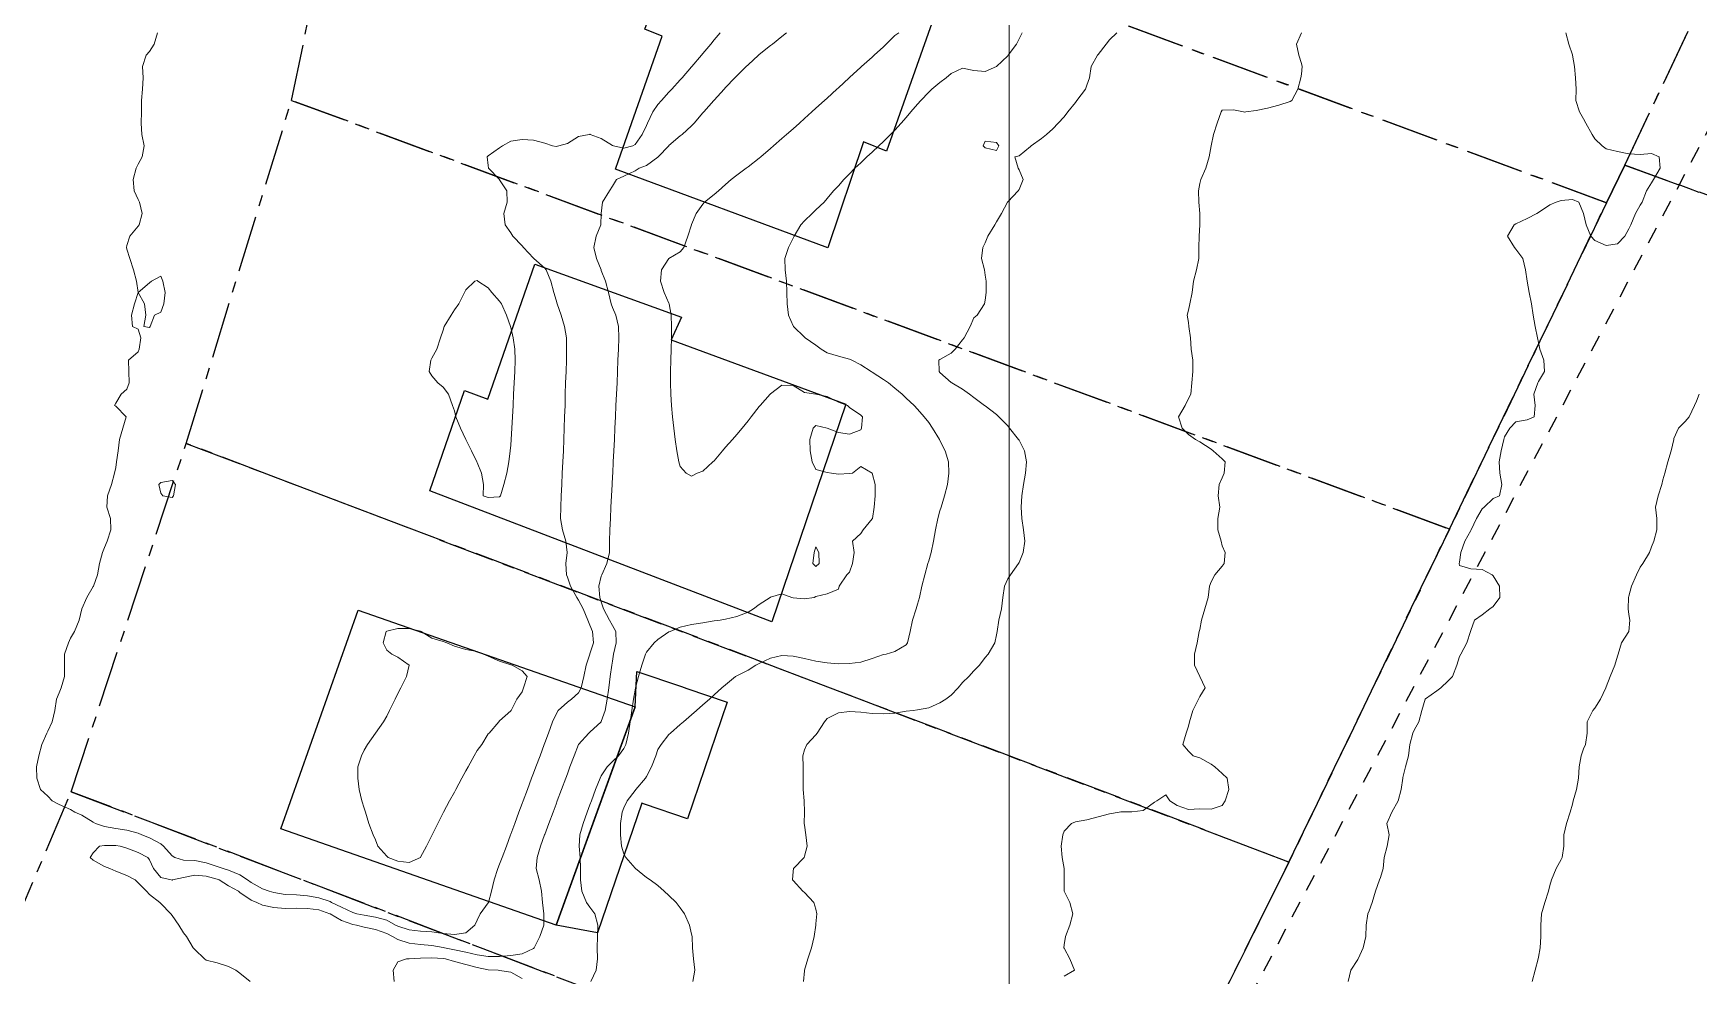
# Model space of a CAD drawing. Header units: centimetres. Extents: x 0 to 642158, y -847 to 649707.
# Drawn here: x 615923.6 to 615997.3, y 620426.5 to 620468.2 of the extents above; entities that cross this region are included whole.
import ezdxf

# ---------------------------------------------------------------- set-up
doc = ezdxf.new("R2010")
doc.units = ezdxf.units.CM
doc.header["$MEASUREMENT"] = 0
doc.linetypes.add('CENTERX2', pattern=[4, 2.5, -0.5, 0.5, -0.5])
doc.linetypes.add('JIS_02_0.7', pattern=[1.35, 0.75, -0.6])
for name, color, linetype, lineweight in [('MEV_grille', 254, 'Continuous', 9), ('WAL_parcellaire agricole', 7, 'JIS_02_0.7', 25), ('WAL_topographie 0.5', 253, 'Continuous', 20)]:
    doc.layers.add(name, color=color, linetype=linetype, lineweight=lineweight)
doc.layers.add('SPW_batiments', color=7, linetype='Continuous')
doc.layers.add('SPW_parcellaire cadastral', color=7, linetype='CENTERX2', lineweight=25, true_color=0xff0542)

# ---------------------------------------------------------------- blocks, each defined once
blk = doc.blocks.new('*U112')
at = {"layer": 'MEV_grille', "transparency": 33554687}
blk.add_lwpolyline([(0, 1825.476), (0, -1825.476)], dxfattribs=at)
blk = doc.blocks.new('*U113')
at = {"layer": 'MEV_grille', "color": 0, "linetype": 'ByBlock', "lineweight": -2, "transparency": 16777216}
blk.add_blockref('*U112', (600, 0), dxfattribs=at)

msp = doc.modelspace()

# ---------------------------------------------------------------- linework, layer by layer
at = {"layer": 'SPW_batiments'}
for points in [[(615963.481, 620468.926), (615961.381, 620463.009), (615960.364, 620463.426), (615958.782, 620458.725), (615949.382, 620462.207), (615949.517, 620462.59), (615951.448, 620468.091), (615950.681, 620468.407), (615952.33, 620472.942), (615963.481, 620468.926)], [(615952.299, 620455.658), (615951.85, 620454.658), (615959.583, 620451.809), (615956.301, 620442.175), (615941.166, 620447.973), (615942.7, 620452.407), (615943.733, 620452.024), (615945.815, 620458.007), (615952.299, 620455.658)], [(615950.252, 620438.408), (615946.757, 620428.747), (615934.568, 620433.006), (615937.984, 620442.69), (615950.252, 620438.408)], [(615948.911, 620434.701), (615950.252, 620438.408), (615950.322, 620439.983), (615950.33, 620439.981), (615952.306, 620439.305), (615952.542, 620439.224), (615954.332, 620438.612), (615952.567, 620433.45), (615950.666, 620434.101), (615950.541, 620434.143), (615948.581, 620428.411), (615946.757, 620428.747), (615948.911, 620434.701)]]:
    msp.add_lwpolyline(points, dxfattribs=at)
at = {"layer": 'SPW_parcellaire cadastral'}
for points in [[(616116.745, 620468.333), (616089.977, 620427.615), (615994.067, 620462.39), (616000.291, 620475.534), (615942.545, 620497.494), (615942.016, 620504.175), (616002.982, 620480.589), (616010.006, 620494.955), (616017.034, 620509.432), (616116.745, 620468.333)], [(615993.265, 620460.724), (615938.312, 620481.024), (615940.693, 620493.856), (615941.222, 620497.957), (615942.545, 620497.494), (616000.291, 620475.534), (615994.067, 620462.39), (615993.265, 620460.724)], [(615986.308, 620446.278), (615935.037, 620465.256), (615938.312, 620481.024), (615993.265, 620460.724), (615986.308, 620446.278)], [(615979.201, 620431.541), (615930.374, 620450.068), (615935.037, 620465.256), (615986.308, 620446.278), (615979.201, 620431.541)], [(615979.201, 620431.541), (615986.308, 620446.278), (615993.265, 620460.724), (615994.067, 620462.39), (616089.977, 620427.615), (616077.627, 620408.871), (616062.549, 620385.935), (615971.905, 620416.878), (615979.201, 620431.541)], [(615979.201, 620431.541), (615971.905, 620416.878), (615925.281, 620434.656), (615930.374, 620450.068), (615979.201, 620431.541)], [(615925.281, 620434.656), (615971.905, 620416.878), (615961.881, 620390.136), (615913.234, 620406.259), (615925.281, 620434.656)]]:
    msp.add_lwpolyline(points, dxfattribs=at)
at = {"layer": 'WAL_parcellaire agricole'}
msp.add_lwpolyline([(616159.221, 620531.397), (616135.426, 620493.795), (616080.536, 620410.589), (616076.014, 620410.776), (616071.034, 620407.386), (616065.575, 620397.065), (616063.939, 620389.788), (616056.597, 620386.744), (615973.037, 620417.176), (616009.095, 620485.363), (616012.928, 620490.447), (616016.427, 620493.364), (616019.844, 620495.281), (616066.429, 620476.287), (616086.179, 620470.289), (616089.528, 620476.69), (616108.823, 620523.391)], dxfattribs=at)
at = {"layer": 'WAL_topographie 0.5'}
for points in [[(615954.009, 620468.25), (615953.75, 620467.937), (615953.602, 620467.75), (615953.25, 620467.327), (615953.187, 620467.25), (615952.758, 620466.75), (615952.75, 620466.74), (615952.329, 620466.25), (615952.25, 620466.158), (615951.878, 620465.75), (615951.75, 620465.616), (615951.418, 620465.25), (615951.25, 620465.068), (615951.035, 620464.75), (615950.793, 620464.25), (615950.75, 620464.15), (615950.561, 620463.75), (615950.25, 620463.309), (615950.147, 620463.25), (615949.75, 620463.137), (615949.288, 620463.25), (615949.25, 620463.265), (615948.75, 620463.575), (615948.261, 620463.75), (615948.25, 620463.755), (615948.218, 620463.75), (615947.75, 620463.652), (615947.25, 620463.343), (615946.875, 620463.25), (615946.75, 620463.216), (615946.598, 620463.25), (615946.25, 620463.366), (615945.75, 620463.493), (615945.25, 620463.519), (615944.75, 620463.45), (615944.379, 620463.25), (615944.25, 620463.153), (615943.75, 620462.8), (615943.694, 620462.75), (615943.75, 620462.375), (615943.764, 620462.25), (615944.238, 620461.75), (615944.25, 620461.738), (615944.573, 620461.25), (615944.583, 620460.75), (615944.439, 620460.25), (615944.5, 620459.75), (615944.75, 620459.391), (615944.836, 620459.25), (615945.25, 620458.824), (615945.315, 620458.75), (615945.75, 620458.264), (615945.769, 620458.25), (615946.25, 620457.831), (615946.317, 620457.75), (615946.52, 620457.25), (615946.647, 620456.75), (615946.75, 620456.414), (615946.805, 620456.25), (615946.976, 620455.75), (615947.13, 620455.25), (615947.215, 620454.75), (615947.216, 620454.25), (615947.205, 620453.75), (615947.193, 620453.25), (615947.17, 620452.75), (615947.159, 620452.25), (615947.148, 620451.75), (615947.125, 620451.25), (615947.112, 620450.75), (615947.098, 620450.25), (615947.076, 620449.75), (615947.053, 620449.25), (615947.027, 620448.75), (615947, 620448.25), (615946.978, 620447.75), (615946.956, 620447.25), (615946.949, 620446.75), (615947.039, 620446.25), (615947.184, 620445.75), (615947.243, 620445.25), (615947.185, 620444.75), (615947.205, 620444.25), (615947.25, 620444.148), (615947.396, 620443.75), (615947.676, 620443.25), (615947.75, 620443.131), (615947.954, 620442.75), (615948.157, 620442.25), (615948.25, 620442.023), (615948.365, 620441.75), (615948.403, 620441.25), (615948.25, 620440.758), (615948.247, 620440.75), (615948.082, 620440.25), (615947.984, 620439.75), (615947.857, 620439.25), (615947.75, 620439.036), (615947.437, 620438.75), (615947.25, 620438.624), (615946.848, 620438.25), (615946.75, 620438.094), (615946.599, 620437.75), (615946.409, 620437.25), (615946.25, 620436.817), (615946.225, 620436.75), (615946.039, 620436.25), (615945.852, 620435.75), (615945.75, 620435.474), (615945.667, 620435.25), (615945.481, 620434.75), (615945.292, 620434.25), (615945.25, 620434.138), (615945.107, 620433.75), (615944.924, 620433.25), (615944.75, 620432.781), (615944.739, 620432.75), (615944.551, 620432.25), (615944.364, 620431.75), (615944.25, 620431.451), (615944.172, 620431.25), (615944.002, 620430.75), (615943.892, 620430.25), (615943.755, 620429.75), (615943.75, 620429.743), (615943.396, 620429.25), (615943.25, 620428.964), (615943.146, 620428.75), (615942.75, 620428.402), (615942.25, 620428.328), (615941.75, 620428.379), (615941.25, 620428.448), (615940.75, 620428.479), (615940.25, 620428.535), (615939.75, 620428.699), (615939.643, 620428.75), (615939.25, 620428.969), (615938.75, 620429.108), (615938.25, 620429.189), (615937.932, 620429.25), (615937.75, 620429.301), (615937.25, 620429.537), (615936.811, 620429.75), (615936.75, 620429.788), (615936.25, 620429.958), (615935.75, 620430.048), (615935.25, 620430.088), (615934.75, 620430.11), (615934.25, 620430.191), (615934.047, 620430.25), (615933.75, 620430.361), (615933.25, 620430.641), (615933.082, 620430.75), (615932.75, 620430.969), (615932.25, 620431.176), (615932.016, 620431.25), (615931.75, 620431.348), (615931.25, 620431.506), (615930.75, 620431.608), (615930.25, 620431.628), (615929.864, 620431.75), (615929.75, 620431.819), (615929.373, 620432.25), (615929.25, 620432.353), (615928.75, 620432.618), (615928.405, 620432.75), (615928.25, 620432.825), (615927.75, 620432.952), (615927.25, 620433.021), (615926.75, 620433.114), (615926.352, 620433.25), (615926.25, 620433.31), (615925.75, 620433.614), (615925.446, 620433.75), (615925.25, 620433.861), (615924.75, 620434.089), (615924.432, 620434.25), (615924.25, 620434.455), (615923.918, 620434.75), (615923.755, 620435.25), (615923.75, 620435.749), (615923.75, 620435.75), (615923.75, 620435.75), (615923.851, 620436.25), (615923.981, 620436.75), (615924.202, 620437.25), (615924.25, 620437.341), (615924.443, 620437.75), (615924.56, 620438.25), (615924.631, 620438.75), (615924.75, 620439.026), (615924.831, 620439.25), (615924.981, 620439.75), (615924.979, 620440.25), (615924.983, 620440.75), (615925.156, 620441.25), (615925.25, 620441.458), (615925.425, 620441.75), (615925.628, 620442.25), (615925.75, 620442.75), (615925.75, 620442.75), (615925.979, 620443.25), (615926.25, 620443.731), (615926.261, 620443.75), (615926.446, 620444.25), (615926.53, 620444.75), (615926.66, 620445.25), (615926.75, 620445.464), (615926.872, 620445.75), (615927.031, 620446.25), (615927.023, 620446.75), (615926.864, 620447.25), (615926.882, 620447.75), (615927.07, 620448.25), (615927.202, 620448.75), (615927.25, 620449), (615927.289, 620449.25), (615927.36, 620449.75), (615927.417, 620450.25), (615927.571, 620450.75), (615927.714, 620451.25), (615927.25, 620451.714), (615927.2, 620451.75), (615927.25, 620451.85), (615927.5, 620452.25), (615927.75, 620452.472), (615927.85, 620452.75), (615927.833, 620453.25), (615927.821, 620453.75), (615928.25, 620454.125), (615928.285, 620454.25), (615928.357, 620454.75), (615928.25, 620455.125), (615928, 620455.25), (615927.95, 620455.75), (615928.083, 620456.25), (615928.25, 620456.75), (615928.175, 620457.25), (615928.032, 620457.75), (615927.875, 620458.25), (615927.75, 620458.667), (615927.736, 620458.75), (615927.75, 620458.833), (615927.882, 620459.25), (615928.25, 620459.687), (615928.294, 620459.75), (615928.428, 620460.25), (615928.31, 620460.75), (615928.25, 620460.865), (615928.065, 620461.25), (615928.031, 620461.75), (615928.161, 620462.25), (615928.25, 620462.429), (615928.423, 620462.75), (615928.509, 620463.25), (615928.411, 620463.75), (615928.379, 620464.25), (615928.4, 620464.75), (615928.4, 620465.25), (615928.44, 620465.75), (615928.464, 620466.25), (615928.44, 620466.75), (615928.604, 620467.25), (615928.75, 620467.425), (615928.953, 620467.75), (615929.105, 620468.25)], [(615956.955, 620468.25), (615956.75, 620468.082), (615956.336, 620467.75), (615956.25, 620467.684), (615955.75, 620467.291), (615955.708, 620467.25), (615955.25, 620466.835), (615955.171, 620466.75), (615954.75, 620466.338), (615954.67, 620466.25), (615954.25, 620465.821), (615954.188, 620465.75), (615953.75, 620465.27), (615953.732, 620465.25), (615953.295, 620464.75), (615953.25, 620464.702), (615952.858, 620464.25), (615952.75, 620464.132), (615952.333, 620463.75), (615952.25, 620463.683), (615951.75, 620463.265), (615951.739, 620463.25), (615951.266, 620462.75), (615951.25, 620462.737), (615950.75, 620462.38), (615950.432, 620462.25), (615950.25, 620462.135), (615949.75, 620461.908), (615949.424, 620461.75), (615949.25, 620461.458), (615949.113, 620461.25), (615948.806, 620460.75), (615948.75, 620460.25), (615948.75, 620460.25), (615948.738, 620459.75), (615948.531, 620459.25), (615948.426, 620458.75), (615948.536, 620458.25), (615948.74, 620457.75), (615948.75, 620457.726), (615948.939, 620457.25), (615949.072, 620456.75), (615949.19, 620456.25), (615949.25, 620456.088), (615949.389, 620455.75), (615949.51, 620455.25), (615949.523, 620454.75), (615949.511, 620454.25), (615949.489, 620453.75), (615949.472, 620453.25), (615949.456, 620452.75), (615949.429, 620452.25), (615949.401, 620451.75), (615949.378, 620451.25), (615949.356, 620450.75), (615949.331, 620450.25), (615949.303, 620449.75), (615949.278, 620449.25), (615949.256, 620448.75), (615949.25, 620448.625), (615949.233, 620448.25), (615949.205, 620447.75), (615949.178, 620447.25), (615949.156, 620446.75), (615949.131, 620446.25), (615949.122, 620445.75), (615949.112, 620445.25), (615948.996, 620444.75), (615948.769, 620444.25), (615948.75, 620444.194), (615948.637, 620443.75), (615948.692, 620443.25), (615948.75, 620443.058), (615948.844, 620442.75), (615949.119, 620442.25), (615949.25, 620442.013), (615949.401, 620441.75), (615949.404, 620441.25), (615949.298, 620440.75), (615949.25, 620440.435), (615949.221, 620440.25), (615949.151, 620439.75), (615949.081, 620439.25), (615949.011, 620438.75), (615948.919, 620438.25), (615948.75, 620437.763), (615948.742, 620437.75), (615948.25, 620437.289), (615948.199, 620437.25), (615947.75, 620436.75), (615947.75, 620436.75), (615947.546, 620436.25), (615947.363, 620435.75), (615947.25, 620435.444), (615947.178, 620435.25), (615946.991, 620434.75), (615946.805, 620434.25), (615946.75, 620434.104), (615946.618, 620433.75), (615946.43, 620433.25), (615946.25, 620432.765), (615946.244, 620432.75), (615946.059, 620432.25), (615945.907, 620431.75), (615945.874, 620431.25), (615946.008, 620430.75), (615946.1, 620430.25), (615946.15, 620429.75), (615946.207, 620429.25), (615946.208, 620428.75), (615946.036, 620428.25), (615945.779, 620427.75), (615945.75, 620427.714), (615945.25, 620427.475), (615944.75, 620427.411), (615944.25, 620427.359), (615943.75, 620427.356), (615943.25, 620427.432), (615942.75, 620427.552), (615942.25, 620427.661), (615941.817, 620427.75), (615941.75, 620427.765), (615941.25, 620427.85), (615940.75, 620427.887), (615940.25, 620427.948), (615939.75, 620428.117), (615939.513, 620428.25), (615939.25, 620428.384), (615938.75, 620428.552), (615938.25, 620428.656), (615937.908, 620428.75), (615937.75, 620428.782), (615937.25, 620428.954), (615936.75, 620429.244), (615936.737, 620429.25), (615936.25, 620429.42), (615935.75, 620429.492), (615935.25, 620429.498), (615934.75, 620429.487), (615934.25, 620429.531), (615933.75, 620429.637), (615933.503, 620429.75), (615933.25, 620429.852), (615932.75, 620430.2), (615932.683, 620430.25), (615932.25, 620430.483), (615931.832, 620430.75), (615931.75, 620430.783), (615931.25, 620430.915), (615930.75, 620430.959), (615930.25, 620430.853), (615929.77, 620430.75), (615929.75, 620430.735), (615929.701, 620430.75), (615929.25, 620430.852), (615928.929, 620431.25), (615928.75, 620431.642), (615928.678, 620431.75), (615928.25, 620431.958), (615927.75, 620432.152), (615927.455, 620432.25), (615927.25, 620432.275), (615926.75, 620432.281), (615926.538, 620432.25), (615926.25, 620431.953), (615926.119, 620431.75), (615926.25, 620431.627), (615926.75, 620431.343), (615926.995, 620431.25), (615927.25, 620431.143), (615927.75, 620430.943), (615928.11, 620430.75), (615928.25, 620430.622), (615928.612, 620430.25), (615928.75, 620430.112), (615929.201, 620429.75), (615929.25, 620429.706), (615929.699, 620429.25), (615929.75, 620429.171), (615930.048, 620428.75), (615930.25, 620428.403), (615930.384, 620428.25), (615930.687, 620427.75), (615930.75, 620427.672), (615931.185, 620427.25), (615931.25, 620427.2), (615931.75, 620427.076), (615932.25, 620426.923), (615932.577, 620426.75), (615932.75, 620426.621), (615933.198, 620426.25)], [(615961.932, 620468.25), (615961.75, 620468.121), (615961.36, 620467.75), (615961.25, 620467.633), (615960.841, 620467.25), (615960.75, 620467.167), (615960.274, 620466.75), (615960.25, 620466.729), (615959.75, 620466.266), (615959.733, 620466.25), (615959.25, 620465.812), (615959.182, 620465.75), (615958.75, 620465.354), (615958.631, 620465.25), (615958.25, 620464.913), (615958.068, 620464.75), (615957.75, 620464.457), (615957.526, 620464.25), (615957.25, 620464.003), (615956.954, 620463.75), (615956.75, 620463.574), (615956.383, 620463.25), (615956.25, 620463.129), (615955.813, 620462.75), (615955.75, 620462.695), (615955.25, 620462.309), (615955.168, 620462.25), (615954.75, 620461.939), (615954.504, 620461.75), (615954.25, 620461.539), (615953.944, 620461.25), (615953.75, 620461.089), (615953.329, 620460.75), (615953.25, 620460.66), (615952.949, 620460.25), (615952.75, 620459.765), (615952.744, 620459.75), (615952.579, 620459.25), (615952.414, 620458.75), (615952.25, 620458.558), (615951.75, 620458.25), (615951.75, 620458.25), (615951.422, 620457.75), (615951.373, 620457.25), (615951.536, 620456.75), (615951.75, 620456.278), (615951.763, 620456.25), (615951.852, 620455.75), (615951.859, 620455.25), (615951.855, 620454.75), (615951.85, 620454.25), (615951.838, 620453.75), (615951.824, 620453.25), (615951.82, 620452.75), (615951.837, 620452.25), (615951.868, 620451.75), (615951.907, 620451.25), (615951.965, 620450.75), (615952.029, 620450.25), (615952.096, 620449.75), (615952.19, 620449.25), (615952.25, 620449.05), (615952.515, 620448.75), (615952.75, 620448.629), (615953, 620448.75), (615953.25, 620448.848), (615953.684, 620449.25), (615953.75, 620449.306), (615954.114, 620449.75), (615954.25, 620449.9), (615954.557, 620450.25), (615954.75, 620450.47), (615954.991, 620450.75), (615955.25, 620451.076), (615955.39, 620451.25), (615955.75, 620451.706), (615955.793, 620451.75), (615956.231, 620452.25), (615956.25, 620452.27), (615956.75, 620452.656), (615957.25, 620452.639), (615957.75, 620452.323), (615958.25, 620452.25), (615958.25, 620452.25), (615958.75, 620452.142), (615959.25, 620451.89), (615959.661, 620451.75), (615959.75, 620451.657), (615960.25, 620451.318), (615960.318, 620451.25), (615960.271, 620450.75), (615960.25, 620450.667), (615959.75, 620450.475), (615959.25, 620450.56), (615958.75, 620450.75), (615958.75, 620450.75), (615958.25, 620450.864), (615958.141, 620450.75), (615957.98, 620450.25), (615957.994, 620449.75), (615958.092, 620449.25), (615958.25, 620448.917), (615958.75, 620448.786), (615958.95, 620448.75), (615959.25, 620448.703), (615959.75, 620448.735), (615959.875, 620448.75), (615960.25, 620449.05), (615960.75, 620448.75), (615960.75, 620448.75), (615960.882, 620448.25), (615960.875, 620447.75), (615960.841, 620447.25), (615960.756, 620446.75), (615960.75, 620446.73), (615960.35, 620446.25), (615960.25, 620446.083), (615959.875, 620445.75), (615959.954, 620445.25), (615959.879, 620444.75), (615959.75, 620444.375), (615959.625, 620444.25), (615959.29, 620443.75), (615959.25, 620443.625), (615958.75, 620443.416), (615958.25, 620443.29), (615958.173, 620443.25), (615957.75, 620443.19), (615957.25, 620443.232), (615957.182, 620443.25), (615956.75, 620443.417), (615956.25, 620443.264), (615956.23, 620443.25), (615955.75, 620442.948), (615955.496, 620442.75), (615955.25, 620442.595), (615954.75, 620442.408), (615954.25, 620442.293), (615954.011, 620442.25), (615953.75, 620442.214), (615953.25, 620442.133), (615952.75, 620442.054), (615952.25, 620441.943), (615951.795, 620441.75), (615951.75, 620441.727), (615951.25, 620441.396), (615951.093, 620441.25), (615950.75, 620440.838), (615950.716, 620440.75), (615950.541, 620440.25), (615950.397, 620439.75), (615950.272, 620439.25), (615950.25, 620439.154), (615950.182, 620438.75), (615950.106, 620438.25), (615950.036, 620437.75), (615949.959, 620437.25), (615949.834, 620436.75), (615949.75, 620436.565), (615949.518, 620436.25), (615949.25, 620435.988), (615949.013, 620435.75), (615948.75, 620435.36), (615948.696, 620435.25), (615948.5, 620434.75), (615948.314, 620434.25), (615948.25, 620434.08), (615948.125, 620433.75), (615947.945, 620433.25), (615947.804, 620432.75), (615947.769, 620432.25), (615947.816, 620431.75), (615947.833, 620431.25), (615947.836, 620430.75), (615947.886, 620430.25), (615948.098, 620429.75), (615948.25, 620429.55), (615948.462, 620429.25), (615948.596, 620428.75), (615948.582, 620428.25), (615948.566, 620427.75), (615948.578, 620427.25), (615948.529, 620426.75), (615948.284, 620426.25)], [(615967.386, 620468.25), (615967.25, 620467.983), (615967.138, 620467.75), (615966.764, 620467.25), (615966.75, 620467.231), (615966.25, 620466.75), (615966.25, 620466.75), (615965.75, 620466.53), (615965.25, 620466.575), (615964.75, 620466.678), (615964.25, 620466.44), (615964.017, 620466.25), (615963.75, 620466.044), (615963.394, 620465.75), (615963.25, 620465.619), (615962.898, 620465.25), (615962.75, 620465.083), (615962.464, 620464.75), (615962.25, 620464.5), (615962.028, 620464.25), (615961.75, 620463.937), (615961.563, 620463.75), (615961.25, 620463.437), (615961.045, 620463.25), (615960.75, 620462.97), (615960.512, 620462.75), (615960.25, 620462.497), (615959.985, 620462.25), (615959.75, 620462.009), (615959.487, 620461.75), (615959.25, 620461.475), (615959.038, 620461.25), (615958.75, 620460.906), (615958.614, 620460.75), (615958.25, 620460.405), (615958.092, 620460.25), (615957.75, 620459.929), (615957.589, 620459.75), (615957.289, 620459.25), (615957.25, 620459.162), (615957.038, 620458.75), (615956.881, 620458.25), (615956.889, 620457.75), (615956.949, 620457.25), (615956.967, 620456.75), (615956.99, 620456.25), (615957.049, 620455.75), (615957.25, 620455.28), (615957.262, 620455.25), (615957.75, 620454.778), (615957.779, 620454.75), (615958.25, 620454.425), (615958.484, 620454.25), (615958.75, 620454.082), (615959.25, 620453.935), (615959.75, 620453.802), (615959.841, 620453.75), (615960.25, 620453.552), (615960.699, 620453.25), (615960.75, 620453.223), (615961.25, 620452.906), (615961.467, 620452.75), (615961.75, 620452.516), (615962.078, 620452.25), (615962.25, 620452.078), (615962.608, 620451.75), (615962.75, 620451.594), (615963.042, 620451.25), (615963.25, 620450.998), (615963.42, 620450.75), (615963.73, 620450.25), (615963.75, 620450.207), (615963.985, 620449.75), (615964.123, 620449.25), (615964.141, 620448.75), (615964.078, 620448.25), (615963.952, 620447.75), (615963.802, 620447.25), (615963.75, 620447.08), (615963.659, 620446.75), (615963.546, 620446.25), (615963.469, 620445.75), (615963.364, 620445.25), (615963.25, 620444.878), (615963.215, 620444.75), (615963.078, 620444.25), (615962.952, 620443.75), (615962.838, 620443.25), (615962.75, 620442.954), (615962.69, 620442.75), (615962.531, 620442.25), (615962.428, 620441.75), (615962.311, 620441.25), (615962.25, 620441.156), (615961.75, 620440.858), (615961.363, 620440.75), (615961.25, 620440.728), (615960.75, 620440.549), (615960.25, 620440.396), (615959.75, 620440.324), (615959.25, 620440.319), (615958.75, 620440.356), (615958.25, 620440.428), (615957.75, 620440.545), (615957.25, 620440.659), (615956.75, 620440.687), (615956.25, 620440.572), (615955.75, 620440.324), (615955.59, 620440.25), (615955.25, 620440.042), (615954.75, 620439.78), (615954.7, 620439.75), (615954.25, 620439.392), (615954.086, 620439.25), (615953.75, 620438.943), (615953.537, 620438.75), (615953.25, 620438.497), (615952.966, 620438.25), (615952.75, 620438.062), (615952.392, 620437.75), (615952.25, 620437.626), (615951.823, 620437.25), (615951.75, 620437.186), (615951.406, 620436.75), (615951.25, 620436.517), (615951.164, 620436.25), (615950.98, 620435.75), (615950.75, 620435.329), (615950.703, 620435.25), (615950.284, 620434.75), (615950.25, 620434.714), (615949.892, 620434.25), (615949.75, 620433.939), (615949.681, 620433.75), (615949.605, 620433.25), (615949.6, 620432.75), (615949.648, 620432.25), (615949.75, 620431.902), (615949.832, 620431.75), (615950.25, 620431.267), (615950.272, 620431.25), (615950.75, 620430.863), (615950.92, 620430.75), (615951.25, 620430.497), (615951.531, 620430.25), (615951.75, 620430.056), (615952.074, 620429.75), (615952.25, 620429.51), (615952.441, 620429.25), (615952.665, 620428.75), (615952.75, 620428.35), (615952.772, 620428.25), (615952.795, 620427.75), (615952.842, 620427.25), (615952.891, 620426.75), (615952.807, 620426.25)], [(615971.575, 620468.25), (615971.25, 620467.94), (615971.101, 620467.75), (615970.75, 620467.28), (615970.724, 620467.25), (615970.441, 620466.75), (615970.371, 620466.25), (615970.25, 620465.922), (615970.2, 620465.75), (615969.812, 620465.25), (615969.75, 620465.161), (615969.414, 620464.75), (615969.25, 620464.53), (615968.979, 620464.25), (615968.75, 620463.997), (615968.462, 620463.75), (615968.25, 620463.575), (615967.786, 620463.25), (615967.75, 620463.221), (615967.25, 620462.798), (615967.062, 620462.75), (615967.208, 620462.25), (615967.25, 620462.176), (615967.431, 620461.75), (615967.25, 620461.311), (615967.218, 620461.25), (615966.75, 620460.766), (615966.735, 620460.75), (615966.468, 620460.25), (615966.25, 620459.88), (615966.179, 620459.75), (615965.875, 620459.25), (615965.75, 620458.948), (615965.645, 620458.75), (615965.594, 620458.25), (615965.715, 620457.75), (615965.75, 620457.523), (615965.795, 620457.25), (615965.787, 620456.75), (615965.75, 620456.417), (615965.722, 620456.25), (615965.393, 620455.75), (615965.25, 620455.625), (615965.08, 620455.25), (615964.827, 620454.75), (615964.75, 620454.65), (615964.417, 620454.25), (615964.25, 620454.072), (615963.75, 620453.783), (615963.694, 620453.75), (615963.713, 620453.25), (615963.75, 620453.215), (615964.25, 620452.772), (615964.278, 620452.75), (615964.75, 620452.471), (615965.057, 620452.25), (615965.25, 620452.106), (615965.727, 620451.75), (615965.75, 620451.734), (615966.25, 620451.355), (615966.352, 620451.25), (615966.75, 620450.852), (615966.821, 620450.75), (615967.225, 620450.25), (615967.25, 620450.208), (615967.487, 620449.75), (615967.574, 620449.25), (615967.541, 620448.75), (615967.446, 620448.25), (615967.377, 620447.75), (615967.342, 620447.25), (615967.367, 620446.75), (615967.447, 620446.25), (615967.504, 620445.75), (615967.433, 620445.25), (615967.25, 620444.798), (615967.224, 620444.75), (615966.867, 620444.25), (615966.75, 620444.073), (615966.603, 620443.75), (615966.529, 620443.25), (615966.479, 620442.75), (615966.354, 620442.25), (615966.277, 620441.75), (615966.25, 620441.6), (615966.171, 620441.25), (615965.887, 620440.75), (615965.75, 620440.588), (615965.5, 620440.25), (615965.25, 620440.005), (615965.024, 620439.75), (615964.75, 620439.486), (615964.55, 620439.25), (615964.25, 620438.925), (615964.006, 620438.75), (615963.75, 620438.586), (615963.25, 620438.363), (615962.75, 620438.274), (615962.568, 620438.25), (615962.25, 620438.213), (615961.75, 620438.132), (615961.25, 620438.099), (615960.75, 620438.121), (615960.25, 620438.174), (615959.75, 620438.198), (615959.25, 620438.141), (615958.75, 620437.891), (615958.634, 620437.75), (615958.305, 620437.25), (615958.25, 620437.169), (615957.85, 620436.75), (615957.75, 620436.513), (615957.679, 620436.25), (615957.684, 620435.75), (615957.695, 620435.25), (615957.697, 620434.75), (615957.739, 620434.25), (615957.75, 620433.751), (615957.75, 620433.75), (615957.75, 620433.749), (615957.737, 620433.25), (615957.75, 620433.167), (615957.813, 620432.75), (615957.864, 620432.25), (615957.75, 620431.795), (615957.733, 620431.75), (615957.27, 620431.25), (615957.25, 620431.125), (615957.213, 620430.75), (615957.25, 620430.718), (615957.681, 620430.25), (615957.75, 620430.199), (615958.162, 620429.75), (615958.25, 620429.454), (615958.301, 620429.25), (615958.25, 620428.8), (615958.246, 620428.75), (615958.175, 620428.25), (615958.064, 620427.75), (615957.894, 620427.25), (615957.753, 620426.75), (615957.75, 620426.724), (615957.699, 620426.25)], [(615979.75, 620468.25), (615979.538, 620467.75), (615979.632, 620467.25), (615979.75, 620466.881), (615979.788, 620466.75), (615979.75, 620466.417), (615979.731, 620466.25), (615979.59, 620465.75), (615979.327, 620465.25), (615979.25, 620465.212), (615978.75, 620465.038), (615978.25, 620464.918), (615977.75, 620464.811), (615977.292, 620464.75), (615977.25, 620464.732), (615977.188, 620464.75), (615976.75, 620464.83), (615976.25, 620464.828), (615976.201, 620464.75), (615976.029, 620464.25), (615975.861, 620463.75), (615975.75, 620463.25), (615975.75, 620463.25), (615975.673, 620462.75), (615975.524, 620462.25), (615975.303, 620461.75), (615975.25, 620461.583), (615975.196, 620461.25), (615975.206, 620460.75), (615975.25, 620460.25), (615975.25, 620460.25), (615975.25, 620459.75), (615975.25, 620459.75), (615975.23, 620459.25), (615975.212, 620458.75), (615975.204, 620458.25), (615975.115, 620457.75), (615974.974, 620457.25), (615974.909, 620456.75), (615974.816, 620456.25), (615974.75, 620455.972), (615974.701, 620455.75), (615974.75, 620455.417), (615974.772, 620455.25), (615974.846, 620454.75), (615974.868, 620454.25), (615974.944, 620453.75), (615974.952, 620453.25), (615974.896, 620452.75), (615974.853, 620452.25), (615974.75, 620452.061), (615974.603, 620451.75), (615974.309, 620451.25), (615974.472, 620450.75), (615974.75, 620450.468), (615975.057, 620450.25), (615975.25, 620450.138), (615975.75, 620449.814), (615975.846, 620449.75), (615976.25, 620449.396), (615976.373, 620449.25), (615976.34, 620448.75), (615976.25, 620448.555), (615976.118, 620448.25), (615976.074, 620447.75), (615976.145, 620447.25), (615976.056, 620446.75), (615976.05, 620446.25), (615976.204, 620445.75), (615976.25, 620445.541), (615976.375, 620445.25), (615976.329, 620444.75), (615976.25, 620444.635), (615975.916, 620444.25), (615975.75, 620443.938), (615975.69, 620443.75), (615975.622, 620443.25), (615975.47, 620442.75), (615975.332, 620442.25), (615975.25, 620441.841), (615975.228, 620441.75), (615975.134, 620441.25), (615975.017, 620440.75), (615975.018, 620440.25), (615975.25, 620439.75), (615975.25, 620439.75), (615975.487, 620439.25), (615975.25, 620438.875), (615975.192, 620438.75), (615974.947, 620438.25), (615974.798, 620437.75), (615974.75, 620437.562), (615974.646, 620437.25), (615974.5, 620436.75), (615974.75, 620436.455), (615974.955, 620436.25), (615975.25, 620436.154), (615975.75, 620435.88), (615975.923, 620435.75), (615976.25, 620435.467), (615976.463, 620435.25), (615976.538, 620434.75), (615976.379, 620434.25), (615976.25, 620434.043), (615975.75, 620433.88), (615975.25, 620433.892), (615974.75, 620433.869), (615974.25, 620434.05), (615973.933, 620434.25), (615973.75, 620434.518), (615973.355, 620434.25), (615973.25, 620434.189), (615972.75, 620433.816), (615972.25, 620433.766), (615971.75, 620433.759), (615971.688, 620433.75), (615971.25, 620433.67), (615970.75, 620433.536), (615970.25, 620433.413), (615969.75, 620433.323), (615969.573, 620433.25), (615969.25, 620432.906), (615969.182, 620432.75), (615969.118, 620432.25), (615969.155, 620431.75), (615969.25, 620431.25), (615969.25, 620431.25), (615969.25, 620430.75), (615969.25, 620430.25), (615969.5, 620429.75), (615969.625, 620429.25), (615969.5, 620428.75), (615969.3, 620428.25), (615969.25, 620427.875), (615969.234, 620427.75), (615969.25, 620427.725), (615969.494, 620427.25), (615969.7, 620426.75), (615969.25, 620426.485)], [(615991.457, 620468.25), (615991.598, 620467.75), (615991.75, 620467.278), (615991.759, 620467.25), (615991.841, 620466.75), (615991.89, 620466.25), (615991.924, 620465.75), (615991.91, 620465.25), (615992.074, 620464.75), (615992.25, 620464.438), (615992.34, 620464.25), (615992.624, 620463.75), (615992.75, 620463.559), (615993.071, 620463.25), (615993.25, 620463.114), (615993.75, 620462.991), (615994.25, 620462.89), (615994.75, 620462.867), (615995.25, 620462.897), (615995.591, 620462.75), (615995.645, 620462.25), (615995.35, 620461.75), (615995.25, 620461.605), (615995.034, 620461.25), (615994.838, 620460.75), (615994.75, 620460.62), (615994.546, 620460.25), (615994.339, 620459.75), (615994.25, 620459.567), (615994.074, 620459.25), (615993.75, 620458.913), (615993.25, 620458.825), (615992.75, 620459.058), (615992.571, 620459.25), (615992.368, 620459.75), (615992.25, 620460.25), (615992.25, 620460.25), (615992.036, 620460.75), (615991.75, 620460.861), (615991.25, 620460.827), (615991.039, 620460.75), (615990.75, 620460.628), (615990.25, 620460.293), (615990.181, 620460.25), (615989.75, 620460.027), (615989.25, 620459.786), (615989.179, 620459.75), (615988.882, 620459.25), (615989.193, 620458.75), (615989.25, 620458.673), (615989.556, 620458.25), (615989.682, 620457.75), (615989.75, 620457.25), (615989.75, 620457.25), (615989.836, 620456.75), (615989.936, 620456.25), (615990.021, 620455.75), (615990.111, 620455.25), (615990.207, 620454.75), (615990.25, 620454.536), (615990.313, 620454.25), (615990.492, 620453.75), (615990.513, 620453.25), (615990.25, 620452.815), (615990.219, 620452.75), (615990.045, 620452.25), (615990.11, 620451.75), (615990.056, 620451.25), (615989.75, 620451.119), (615989.25, 620451.03), (615988.989, 620450.75), (615988.75, 620450.361), (615988.717, 620450.25), (615988.591, 620449.75), (615988.516, 620449.25), (615988.543, 620448.75), (615988.623, 620448.25), (615988.528, 620447.75), (615988.25, 620447.631), (615987.84, 620447.25), (615987.75, 620447.18), (615987.508, 620446.75), (615987.263, 620446.25), (615987.25, 620446.219), (615986.982, 620445.75), (615986.818, 620445.25), (615986.75, 620444.822), (615986.741, 620444.75), (615986.75, 620444.667), (615987.25, 620444.514), (615987.75, 620444.491), (615988.198, 620444.25), (615988.25, 620444.213), (615988.521, 620443.75), (615988.541, 620443.25), (615988.25, 620442.859), (615988.1, 620442.75), (615987.75, 620442.491), (615987.417, 620442.25), (615987.25, 620441.786), (615987.239, 620441.75), (615987.083, 620441.25), (615986.817, 620440.75), (615986.75, 620440.639), (615986.641, 620440.25), (615986.446, 620439.75), (615986.25, 620439.56), (615985.929, 620439.25), (615985.75, 620439.125), (615985.25, 620438.77), (615985.233, 620438.75), (615985.087, 620438.25), (615984.954, 620437.75), (615984.75, 620437.38), (615984.694, 620437.25), (615984.549, 620436.75), (615984.496, 620436.25), (615984.357, 620435.75), (615984.25, 620435.288), (615984.239, 620435.25), (615984.17, 620434.75), (615984.032, 620434.25), (615983.75, 620433.75), (615983.75, 620433.75), (615983.536, 620433.25), (615983.639, 620432.75), (615983.554, 620432.25), (615983.424, 620431.75), (615983.375, 620431.25), (615983.25, 620430.85), (615983.213, 620430.75), (615983.032, 620430.25), (615982.887, 620429.75), (615982.75, 620429.379), (615982.7, 620429.25), (615982.617, 620428.75), (615982.601, 620428.25), (615982.484, 620427.75), (615982.265, 620427.25), (615982.25, 620427.222), (615981.946, 620426.75), (615981.823, 620426.25)], [(615966.25, 620463.033), (615966.356, 620463.25), (615966.25, 620463.397), (615965.75, 620463.457), (615965.662, 620463.25), (615965.75, 620463.15), (615966.25, 620463.033)], [(615928.75, 620455.208), (615928.776, 620455.25), (615928.964, 620455.75), (615929.25, 620455.883), (615929.375, 620456.25), (615929.438, 620456.75), (615929.333, 620457.25), (615929.25, 620457.477), (615928.833, 620457.25), (615928.75, 620457.178), (615928.25, 620456.75), (615928.528, 620456.25), (615928.583, 620455.75), (615928.5, 620455.25), (615928.75, 620455.208)], [(615944.29, 620447.75), (615944.25, 620447.702), (615943.75, 620447.671), (615943.519, 620447.75), (615943.536, 620448.25), (615943.45, 620448.75), (615943.25, 620449.224), (615943.242, 620449.25), (615943, 620449.75), (615942.75, 620450.25), (615942.75, 620450.25), (615942.511, 620450.75), (615942.316, 620451.25), (615942.25, 620451.509), (615942.165, 620451.75), (615941.987, 620452.25), (615941.75, 620452.564), (615941.521, 620452.75), (615941.25, 620453.056), (615941.125, 620453.25), (615941.201, 620453.75), (615941.25, 620453.85), (615941.468, 620454.25), (615941.629, 620454.75), (615941.75, 620455.083), (615941.802, 620455.25), (615942.106, 620455.75), (615942.25, 620455.98), (615942.45, 620456.25), (615942.701, 620456.75), (615942.75, 620456.875), (615943.15, 620457.25), (615943.25, 620457.278), (615943.283, 620457.25), (615943.75, 620456.951), (615943.906, 620456.75), (615944.25, 620456.373), (615944.331, 620456.25), (615944.554, 620455.75), (615944.733, 620455.25), (615944.75, 620455.199), (615944.855, 620454.75), (615944.92, 620454.25), (615944.933, 620453.75), (615944.919, 620453.25), (615944.89, 620452.75), (615944.869, 620452.25), (615944.85, 620451.75), (615944.818, 620451.25), (615944.791, 620450.75), (615944.766, 620450.25), (615944.75, 620450), (615944.721, 620449.75), (615944.659, 620449.25), (615944.565, 620448.75), (615944.435, 620448.25), (615944.29, 620447.75)], [(615997.36, 620452.25), (615997.25, 620451.937), (615997.162, 620451.75), (615996.917, 620451.25), (615996.75, 620451.047), (615996.453, 620450.75), (615996.25, 620450.286), (615996.239, 620450.25), (615996.13, 620449.75), (615995.977, 620449.25), (615995.838, 620448.75), (615995.75, 620448.458), (615995.707, 620448.25), (615995.55, 620447.75), (615995.434, 620447.25), (615995.492, 620446.75), (615995.494, 620446.25), (615995.356, 620445.75), (615995.25, 620445.5), (615995.159, 620445.25), (615994.866, 620444.75), (615994.75, 620444.589), (615994.586, 620444.25), (615994.371, 620443.75), (615994.25, 620443.309), (615994.235, 620443.25), (615994.217, 620442.75), (615994.25, 620442.499), (615994.293, 620442.25), (615994.25, 620441.75), (615994.25, 620441.75), (615993.93, 620441.25), (615993.779, 620440.75), (615993.75, 620440.65), (615993.629, 620440.25), (615993.422, 620439.75), (615993.25, 620439.292), (615993.236, 620439.25), (615993, 620438.75), (615992.75, 620438.35), (615992.657, 620438.25), (615992.408, 620437.75), (615992.403, 620437.25), (615992.33, 620436.75), (615992.25, 620436.554), (615992.144, 620436.25), (615992.053, 620435.75), (615992.024, 620435.25), (615991.93, 620434.75), (615991.79, 620434.25), (615991.75, 620434.096), (615991.656, 620433.75), (615991.484, 620433.25), (615991.378, 620432.75), (615991.378, 620432.25), (615991.3, 620431.75), (615991.25, 620431.655), (615991.032, 620431.25), (615990.83, 620430.75), (615990.75, 620430.5), (615990.694, 620430.25), (615990.537, 620429.75), (615990.389, 620429.25), (615990.35, 620428.75), (615990.354, 620428.25), (615990.318, 620427.75), (615990.25, 620427.333), (615990.235, 620427.25), (615990.109, 620426.75), (615989.977, 620426.25)], [(615929.75, 620447.674), (615929.813, 620447.75), (615929.896, 620448.25), (615929.75, 620448.423), (615929.25, 620448.338), (615929.167, 620448.25), (615929.25, 620447.875), (615929.333, 620447.75), (615929.75, 620447.674)], [(615958.25, 620444.625), (615958.4, 620444.75), (615958.387, 620445.25), (615958.25, 620445.5), (615958.171, 620445.25), (615958.114, 620444.75), (615958.25, 620444.625)], [(615940.741, 620431.75), (615940.25, 620431.52), (615939.75, 620431.573), (615939.315, 620431.75), (615939.25, 620431.804), (615938.863, 620432.25), (615938.75, 620432.524), (615938.644, 620432.75), (615938.465, 620433.25), (615938.306, 620433.75), (615938.25, 620433.927), (615938.148, 620434.25), (615938.034, 620434.75), (615937.969, 620435.25), (615937.977, 620435.75), (615938.132, 620436.25), (615938.25, 620436.5), (615938.393, 620436.75), (615938.75, 620437.25), (615938.75, 620437.25), (615939.107, 620437.75), (615939.25, 620438), (615939.375, 620438.25), (615939.625, 620438.75), (615939.75, 620439), (615939.875, 620439.25), (615940.125, 620439.75), (615940.25, 620440.25), (615939.75, 620440.603), (615939.473, 620440.75), (615939.25, 620440.917), (615939.096, 620441.25), (615939.227, 620441.75), (615939.25, 620441.767), (615939.75, 620441.886), (615940.25, 620441.882), (615940.75, 620441.763), (615940.782, 620441.75), (615941.25, 620441.448), (615941.75, 620441.305), (615941.909, 620441.25), (615942.25, 620441.097), (615942.75, 620440.955), (615943.25, 620440.855), (615943.533, 620440.75), (615943.75, 620440.656), (615944.25, 620440.44), (615944.75, 620440.265), (615944.801, 620440.25), (615945.25, 620440.009), (615945.465, 620439.75), (615945.315, 620439.25), (615945.25, 620439.075), (615945.009, 620438.75), (615944.757, 620438.25), (615944.75, 620438.236), (615944.25, 620437.786), (615944.22, 620437.75), (615943.783, 620437.25), (615943.75, 620437.215), (615943.463, 620436.75), (615943.25, 620436.472), (615943.119, 620436.25), (615942.856, 620435.75), (615942.75, 620435.574), (615942.576, 620435.25), (615942.313, 620434.75), (615942.25, 620434.64), (615942.034, 620434.25), (615941.763, 620433.75), (615941.75, 620433.725), (615941.509, 620433.25), (615941.268, 620432.75), (615941.25, 620432.713), (615941.009, 620432.25), (615940.75, 620431.762), (615940.741, 620431.75)], [(615945.25, 620426.382), (615944.75, 620426.669), (615944.25, 620426.745), (615944.185, 620426.75), (615943.75, 620426.777), (615943.25, 620426.868), (615942.75, 620427.007), (615942.25, 620427.143), (615941.849, 620427.25), (615941.75, 620427.267), (615941.25, 620427.306), (615940.75, 620427.285), (615940.25, 620427.255), (615940.125, 620427.25), (615939.75, 620427.125), (615939.542, 620426.75), (615939.585, 620426.25)]]:
    msp.add_lwpolyline(points, dxfattribs=at)

# ---------------------------------------------------------------- block references
at = {"layer": 'MEV_grille', "transparency": 33554687}
msp.add_blockref('*U113', (615366.814, 620593.644), dxfattribs=at)

doc.saveas('drawing.dxf')
